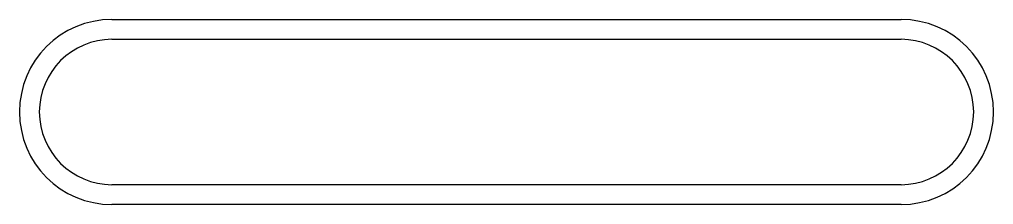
# Model space of a CAD drawing. Extents: x 307.6 to 381.3, y 692.7 to 706.7.
import ezdxf

# ---------------------------------------------------------------- set-up
doc = ezdxf.new("R2010")
doc.units = 0
doc.layers.get('0').update_dxf_attribs({"linetype": 'CONTINUOUS'})

msp = doc.modelspace()

# ---------------------------------------------------------------- linework, layer by layer
at = {"color": 0}
for p, q in [((314.585, 706.735), (374.285, 706.735)), ((314.585, 705.235), (374.285, 705.235)), ((374.285, 694.235), (314.585, 694.235)), ((374.285, 692.735), (314.585, 692.735))]:
    msp.add_line(p, q, dxfattribs=at)
for centre, radius, start, end in [((314.585, 699.735), 7, 90, 270), ((374.285, 699.735), 7, 270, 90), ((314.585, 699.735), 5.5, 90, 270), ((374.285, 699.735), 5.5, 270, 90)]:
    msp.add_arc(centre, radius, start, end, dxfattribs=at)

doc.saveas('drawing.dxf')
